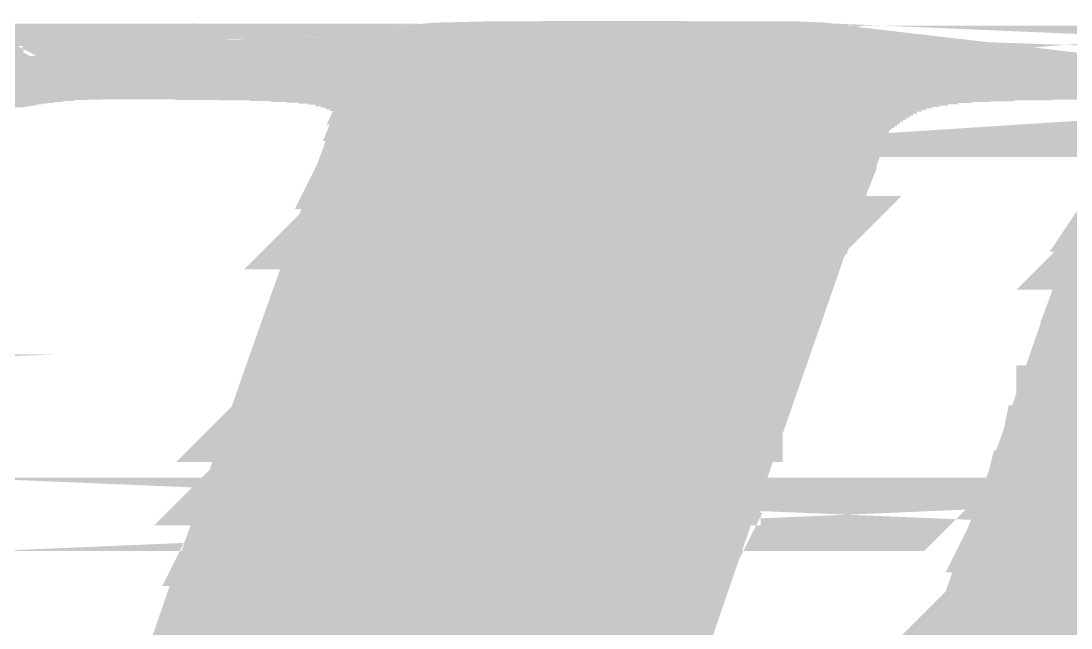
# Model space of a CAD drawing. Extents: x -22 to 239, y -29 to 162.
# Drawn here: x 195.181 to 196.616, y 32.689 to 33.518 of the extents above; entities that cross this region are included whole.
import ezdxf

# ---------------------------------------------------------------- set-up
doc = ezdxf.new("R2010")
doc.units = 0
doc.layers.add('2D_LINE_126', color=255, linetype='CONTINUOUS')

# ---------------------------------------------------------------- blocks, each defined once
blk = doc.blocks.new('SMOOTH_0$1')
at = {"const_width": 0.05}
blk.add_lwpolyline([(-0.025, 0, 1), (0.025, 0, 1)], format="xyb", close=True, dxfattribs=at)
blk = doc.blocks.new('DRAWING_129')
at = {"layer": '2D_LINE_126', "const_width": 0.1}
for points in [[(-1.520386, 1.2531566667), (-1.5386606667, 1.2011586667), (-1.5566873333, 1.1500353333), (-1.5736353333, 1.1018053333), (-1.5878833333, 1.0611166667), (-1.5945273333, 1.0418753333), (-1.609732, 0.9978813333), (-1.6291366667, 0.942848), (-1.650952, 0.881772), (-1.6736846667, 0.818878), (-1.6865646667, 0.7831746667), (-1.7013873333, 0.7415753333), (-1.7158, 0.7007293333), (-1.7273413333, 0.667558), (-1.737834, 0.637196)], [(-2.5084786667, 1.454022), (-2.5102086667, 1.451974), (-2.5117986667, 1.4498086667), (-2.5132373333, 1.44754), (-2.514532, 1.4451486667), (-2.523212, 1.4266326667), (-2.532406, 1.4042433333), (-2.5409246667, 1.3803533333), (-2.55081, 1.3510846667), (-2.5645806667, 1.311264), (-2.5795766667, 1.2684733333), (-2.5936053333, 1.2290333333), (-2.6354613333, 1.111874), (-2.6693606667, 1.0159386667), (-2.7043446667, 0.9155606667), (-2.7500846667, 0.7830386667), (-2.809406, 0.6108093333)], [(-2.1541246667, 0.59822), (-2.129082, 0.67019), (-2.108044, 0.7312713333), (-2.085948, 0.7955706667), (-2.0573266667, 0.87836), (-2.027292, 0.9649066667), (-2.0004573333, 1.0418753333), (-1.9762346667, 1.111304), (-1.95412, 1.1749766667), (-1.9356566667, 1.2283773333), (-1.928724, 1.248944), (-1.923262, 1.2649646667), (-1.9151006667, 1.2878193333), (-1.9059426667, 1.3128706667), (-1.897068, 1.33655), (-1.8883846667, 1.3598326667), (-1.879802, 1.383686), (-1.872434, 1.4049106667), (-1.8680233333, 1.4187266667), (-1.8673066667, 1.421546), (-1.866822, 1.4244106667), (-1.8665713333, 1.4273053333), (-1.8665553333, 1.43021), (-1.866776, 1.4331073333), (-1.86723, 1.4359766667), (-1.8679153333, 1.4388), (-1.8688273333, 1.441558), (-1.86996, 1.4442333333), (-1.871334, 1.4468566667), (-1.872702, 1.449018), (-1.8742406667, 1.4510613333), (-1.87594, 1.4529726667), (-1.8777886667, 1.4547406667), (-1.8797746667, 1.456352), (-1.8818846667, 1.457798), (-1.8841046667, 1.459068), (-1.8864206667, 1.4601533333), (-1.8888173333, 1.4610473333), (-1.891278, 1.4617446667), (-1.89383, 1.4622466667), (-1.925278, 1.4659186667), (-1.9570613333, 1.4672786667), (-2.1874733333, 1.4679593333), (-2.3734213333, 1.467604), (-2.4499746667, 1.4657966667), (-2.4924733333, 1.46231), (-2.49449, 1.4619846667), (-2.4964766667, 1.4615), (-2.498418, 1.4608593333), (-2.5003026667, 1.460066), (-2.5021186667, 1.459126), (-2.5038546667, 1.4580453333), (-2.5054986667, 1.45683), (-2.507042, 1.455488), (-2.5084786667, 1.454022)]]:
    blk.add_lwpolyline(points, dxfattribs=at)
for points in [[(-3.7108506667, 1.4615533333), (-3.7067586667, 1.4618933333), (-3.0913646667, 1.4618933333), (-3.0906933333, 1.4615533333)], [(-3.7067586667, 1.4618933333), (-3.700526, 1.462412), (-3.0925886667, 1.462412), (-3.0913646667, 1.4618933333)], [(-3.700526, 1.462412), (-3.6909313333, 1.46321), (-3.0949733333, 1.46321), (-3.0925886667, 1.462412)], [(-3.6909313333, 1.46321), (-3.683872, 1.4637966667), (-3.097416, 1.4637966667), (-3.0949733333, 1.46321)], [(-3.683872, 1.4637966667), (-3.679392, 1.4641693333), (-3.099902, 1.4641693333), (-3.097416, 1.4637966667)], [(-3.6775133333, 1.464326), (-3.6689733333, 1.465036), (-3.145646, 1.465036), (-3.102442, 1.464326)], [(-3.679392, 1.4641693333), (-3.6775133333, 1.464326), (-3.102442, 1.464326), (-3.099902, 1.4641693333)], [(-3.7127773333, 1.4612373333), (-3.7124293333, 1.461294), (-3.0901826667, 1.461294), (-3.0900866667, 1.4612373333)], [(-3.7124293333, 1.461294), (-3.7108506667, 1.4615533333), (-3.0906933333, 1.4615533333), (-3.0901826667, 1.461294)], [(-2.4447173333, 1.4651586667), (-2.3872126667, 1.4665166667), (-1.957078, 1.4665166667), (-1.9253386667, 1.4651586667)], [(-3.7146713333, 1.4607673333), (-3.7127773333, 1.4612373333), (-3.0900866667, 1.4612373333), (-3.0892973333, 1.4607673333)], [(-3.7165226667, 1.4601453333), (-3.7151193333, 1.4606166667), (-3.0890446667, 1.4606166667), (-3.0883633333, 1.4601453333)], [(-3.7151193333, 1.4606166667), (-3.7146713333, 1.4607673333), (-3.0892973333, 1.4607673333), (-3.0890446667, 1.4606166667)], [(-3.718316, 1.4593773333), (-3.7171733333, 1.4598666667), (-3.08796, 1.4598666667), (-3.0873553333, 1.4593773333)], [(-3.7171733333, 1.4598666667), (-3.7165226667, 1.4601453333), (-3.0883633333, 1.4601453333), (-3.08796, 1.4598666667)], [(-3.7200433333, 1.4584653333), (-3.719572, 1.458714), (-3.0865373333, 1.458714), (-3.086278, 1.4584653333)], [(-3.719572, 1.458714), (-3.718316, 1.4593773333), (-3.0873553333, 1.4593773333), (-3.0865373333, 1.458714)], [(-3.72164, 1.45745), (-3.7200433333, 1.4584653333), (-3.086278, 1.4584653333), (-3.0852193333, 1.45745)], [(-3.72169, 1.457418), (-3.72164, 1.45745), (-3.0852193333, 1.45745), (-3.0851913333, 1.457418)], [(-3.7232473333, 1.4562413333), (-3.72169, 1.457418), (-3.0851913333, 1.457418), (-3.0841533333, 1.4562413333)], [(-2.4923806667, 1.4615533333), (-2.4499346667, 1.465036), (-1.924284, 1.465036), (-1.8944626667, 1.4615533333)], [(-2.4927533333, 1.4614933333), (-2.4923806667, 1.4615533333), (-1.8944626667, 1.4615533333), (-1.893948, 1.4614933333)], [(-2.4943386667, 1.4612373333), (-2.4927533333, 1.4614933333), (-1.893948, 1.4614933333), (-1.8926466667, 1.4612373333)], [(-2.4952986667, 1.4610033333), (-2.4943386667, 1.4612373333), (-1.8926466667, 1.4612373333), (-1.891456, 1.4610033333)], [(-2.4962666667, 1.4607666667), (-2.4952986667, 1.4610033333), (-1.891456, 1.4610033333), (-1.8906213333, 1.4607666667)], [(-2.4981506667, 1.4601446667), (-2.4976113333, 1.4603226667), (-1.889054, 1.4603226667), (-1.8885773333, 1.4601446667)], [(-2.4976113333, 1.4603226667), (-2.4962666667, 1.4607666667), (-1.8906213333, 1.4607666667), (-1.889054, 1.4603226667)], [(-2.4499346667, 1.465036), (-2.4447173333, 1.4651586667), (-1.9253386667, 1.4651586667), (-1.924284, 1.465036)], [(-2.4999786667, 1.459376), (-2.499802, 1.45945), (-1.886716, 1.45945), (-1.8865573333, 1.459376)], [(-2.499802, 1.45945), (-2.4981506667, 1.4601446667), (-1.8885773333, 1.4601446667), (-1.886716, 1.45945)], [(-2.501742, 1.4584633333), (-2.4999786667, 1.459376), (-1.8865573333, 1.459376), (-1.8846106667, 1.4584633333)], [(-2.503426, 1.4574146667), (-2.501858, 1.4583906667), (-1.884456, 1.4583906667), (-1.8827486667, 1.4574146667)], [(-2.501858, 1.4583906667), (-2.501742, 1.4584633333), (-1.8846106667, 1.4584633333), (-1.884456, 1.4583906667)], [(-2.5050213333, 1.456236), (-2.5037813333, 1.457152), (-1.88229, 1.457152), (-1.8809526667, 1.456236)], [(-2.5037813333, 1.457152), (-2.503426, 1.4574146667), (-1.8827486667, 1.4574146667), (-1.88229, 1.457152)], [(-2.3872126667, 1.4665166667), (-2.3734133333, 1.466842), (-2.0673213333, 1.466842), (-1.957078, 1.4665166667)], [(-2.3734133333, 1.466842), (-2.1874713333, 1.4671973333), (-2.0673213333, 1.466842)], [(-3.7247046667, 1.454942), (-3.7245746667, 1.455058), (-3.083238, 1.455058), (-3.083162, 1.454942)], [(-3.7245746667, 1.455058), (-3.723426, 1.456082), (-3.0840126667, 1.456082), (-3.083238, 1.455058)], [(-3.723426, 1.456082), (-3.7232473333, 1.4562413333), (-3.0841533333, 1.4562413333), (-3.0840126667, 1.456082)], [(-3.726062, 1.4535186667), (-3.7256133333, 1.4539893333), (-3.0825373333, 1.4539893333), (-3.0822713333, 1.4535186667)], [(-3.7256133333, 1.4539893333), (-3.7247046667, 1.454942), (-3.083162, 1.454942), (-3.0825373333, 1.4539893333)], [(-3.727928, 1.451218), (-3.7275126667, 1.4517306667), (-3.081358, 1.4517306667), (-3.0811573333, 1.451218)], [(-3.7275126667, 1.4517306667), (-3.726582, 1.452878), (-3.0819093333, 1.452878), (-3.081358, 1.4517306667)], [(-3.726582, 1.452878), (-3.726062, 1.4535186667), (-3.0822713333, 1.4535186667), (-3.0819093333, 1.452878)], [(-3.7286886667, 1.450114), (-3.7281253333, 1.450932), (-3.0810453333, 1.450932), (-3.0808013333, 1.450114)], [(-3.7281253333, 1.450932), (-3.727928, 1.451218), (-3.0811573333, 1.451218), (-3.0810453333, 1.450932)], [(-2.5065193333, 1.4549326667), (-2.5055893333, 1.4557413333), (-1.8802306667, 1.4557413333), (-1.8792346667, 1.4549326667)], [(-2.5055893333, 1.4557413333), (-2.5050213333, 1.456236), (-1.8809526667, 1.456236), (-1.8802306667, 1.4557413333)], [(-2.5079153333, 1.4535086667), (-2.5072686667, 1.454168), (-1.8782926667, 1.454168), (-1.8776026667, 1.4535086667)], [(-2.5072686667, 1.454168), (-2.5065193333, 1.4549326667), (-1.8792346667, 1.4549326667), (-1.8782926667, 1.454168)], [(-2.50961, 1.4515026667), (-2.5088146667, 1.4524433333), (-1.8764886667, 1.4524433333), (-1.875652, 1.4515026667)], [(-2.5088146667, 1.4524433333), (-2.5079153333, 1.4535086667), (-1.8776026667, 1.4535086667), (-1.8764886667, 1.4524433333)], [(-2.5111693333, 1.4493786667), (-2.5102886667, 1.450578), (-1.8748306667, 1.450578), (-1.8739273333, 1.4493786667)], [(-2.5102886667, 1.450578), (-2.50961, 1.4515026667), (-1.875652, 1.4515026667), (-1.8748306667, 1.450578)], [(-2.51258, 1.447154), (-2.5116726667, 1.4485846667), (-1.8733293333, 1.4485846667), (-1.8724233333, 1.447154)], [(-2.5116726667, 1.4485846667), (-2.5111693333, 1.4493786667), (-1.8739273333, 1.4493786667), (-1.8733293333, 1.4485846667)], [(-2.5138513333, 1.444806), (-2.5129466667, 1.446476), (-1.871994, 1.446476), (-1.87112, 1.444806)], [(-2.5129466667, 1.446476), (-2.51258, 1.447154), (-1.8724233333, 1.447154), (-1.871994, 1.446476)], [(-2.5154993333, 1.44129), (-2.5142726667, 1.4439073333), (-1.8706493333, 1.4439073333), (-1.8695413333, 1.44129)], [(-2.5142726667, 1.4439073333), (-2.5138513333, 1.444806), (-1.87112, 1.444806), (-1.8706493333, 1.4439073333)], [(-3.74538, 1.4123126667), (-3.7364746667, 1.433688), (-3.0827153333, 1.433688), (-3.089836, 1.4123126667)], [(-3.7364746667, 1.433688), (-3.735056, 1.437092), (-3.081742, 1.437092), (-3.0827153333, 1.433688)], [(-2.5220386667, 1.42734), (-2.520706, 1.4301833333), (-1.867318, 1.4301833333), (-1.8673326667, 1.42734)], [(-2.520706, 1.4301833333), (-2.5193766667, 1.4330186667), (-1.8675333333, 1.4330186667), (-1.867318, 1.4301833333)], [(-2.5193766667, 1.4330186667), (-2.5180606667, 1.4358266667), (-1.867978, 1.4358266667), (-1.8675333333, 1.4330186667)], [(-2.5180606667, 1.4358266667), (-2.5167653333, 1.43859), (-1.8686486667, 1.43859), (-1.867978, 1.4358266667)], [(-2.5167653333, 1.43859), (-2.5154993333, 1.44129), (-1.8695413333, 1.44129), (-1.8686486667, 1.43859)], [(-2.5312086667, 1.4051533333), (-2.5255493333, 1.4189353333), (-1.8687566667, 1.4189353333), (-1.8731566667, 1.4051533333)], [(-2.5225146667, 1.426326), (-2.5220386667, 1.42734), (-1.8673326667, 1.42734), (-1.8674206667, 1.426326)], [(-2.5255493333, 1.4189353333), (-2.524412, 1.421704), (-1.8680526667, 1.421704), (-1.8687566667, 1.4189353333)], [(-2.524412, 1.421704), (-2.5232613333, 1.4245073333), (-1.8675786667, 1.4245073333), (-1.8680526667, 1.421704)], [(-2.5232613333, 1.4245073333), (-2.5225146667, 1.426326), (-1.8674206667, 1.426326), (-1.8675786667, 1.4245073333)], [(-2.538838, 1.383936), (-2.5316946667, 1.40397), (-1.8735673333, 1.40397), (-1.880522, 1.383936)], [(-2.5316946667, 1.40397), (-2.5312086667, 1.4051533333), (-1.8731566667, 1.4051533333), (-1.8735673333, 1.40397)], [(-2.546964, 1.3600906667), (-2.540204, 1.380104), (-1.8819006667, 1.380104), (-1.8891013333, 1.3600906667)], [(-2.540204, 1.380104), (-2.538838, 1.383936), (-1.880522, 1.383936), (-1.8819006667, 1.380104)], [(-0.792232, 1.382154), (-0.79148, 1.3822026667), (-0.0086826667, 1.3822026667), (-0.008746, 1.382154)], [(-0.7922646667, 1.3821513333), (-0.792232, 1.382154), (-0.008746, 1.382154), (-0.0087486667, 1.3821513333)], [(-0.79148, 1.3822026667), (-0.7914473333, 1.3822053333), (-0.00868, 1.3822053333), (-0.0086826667, 1.3822026667)], [(-1.4752726667, 1.3821686667), (-1.4752713333, 1.382172), (-0.7931166667, 1.382172), (-0.7930846667, 1.3821686667)], [(-1.4752713333, 1.382172), (-1.4752446667, 1.382252), (-0.793866, 1.382252), (-0.7931166667, 1.382172)], [(-1.4752446667, 1.382252), (-1.4752433333, 1.382256), (-0.7938986667, 1.382256), (-0.793866, 1.382252)], [(-1.4752733333, 1.382168), (-1.4752726667, 1.3821686667), (-0.7930846667, 1.3821686667), (-0.7930513333, 1.382168)], [(-2.550088, 1.3508406667), (-2.546964, 1.3600906667), (-1.8891013333, 1.3600906667), (-1.8925513333, 1.3508406667)], [(-2.554938, 1.3368166667), (-2.55009, 1.3508353333), (-1.8925533333, 1.3508353333), (-1.897782, 1.3368166667)], [(-2.55009, 1.3508353333), (-2.550088, 1.3508406667), (-1.8925513333, 1.3508406667), (-1.8925533333, 1.3508353333)], [(-2.5631266667, 1.313138), (-2.554938, 1.3368166667), (-1.897782, 1.3368166667), (-1.906656, 1.313138)], [(-2.5638606667, 1.3110146667), (-2.5631286667, 1.313132), (-1.906658, 1.313132), (-1.9074326667, 1.3110146667)], [(-2.5631286667, 1.313132), (-2.5631266667, 1.313138), (-1.906656, 1.313138), (-1.906658, 1.313132)], [(-2.563862, 1.311012), (-2.5638606667, 1.3110146667), (-1.9074326667, 1.3110146667), (-1.9074333333, 1.311012)], [(-2.571898, 1.2880806667), (-2.563862, 1.311012), (-1.9074333333, 1.311012), (-1.915816, 1.2880806667)], [(-2.5788573333, 1.2682213333), (-2.5719, 1.2880753333), (-1.915818, 1.2880753333), (-1.922908, 1.2682213333)], [(-2.5719, 1.2880753333), (-2.571898, 1.2880806667), (-1.915816, 1.2880806667), (-1.915818, 1.2880753333)], [(-2.5856273333, 1.24919), (-2.5799286667, 1.2652106667), (-1.9239833333, 1.2652106667), (-1.9294453333, 1.24919)], [(-2.5799286667, 1.2652106667), (-2.5799273333, 1.265214), (-1.923982, 1.265214), (-1.9239833333, 1.2652106667)], [(-2.5788586667, 1.268218), (-2.5788573333, 1.2682213333), (-1.922908, 1.2682213333), (-1.9229093333, 1.268218)], [(-2.5799273333, 1.265214), (-2.5799246667, 1.2652213333), (-1.9239793333, 1.2652213333), (-1.923982, 1.265214)], [(-2.5799246667, 1.2652213333), (-2.5788586667, 1.268218), (-1.9229093333, 1.268218), (-1.9239793333, 1.2652213333)], [(-1.519666, 1.252906), (-1.514356, 1.2681713333), (-0.1302306667, 1.2681713333), (-0.125022, 1.252906)], [(-1.5143473333, 1.268196), (-1.514338, 1.2682213333), (-0.130246, 1.2682213333), (-0.1302393333, 1.268196)], [(-1.514356, 1.2681713333), (-1.5143473333, 1.268196), (-0.1302393333, 1.268196), (-0.1302306667, 1.2681713333)], [(-1.514338, 1.2682213333), (-1.5138053333, 1.269752), (-0.1306533333, 1.269752), (-0.130246, 1.2682213333)], [(-2.5928873333, 1.228778), (-2.585628, 1.2491873333), (-1.929446, 1.2491873333), (-1.9363253333, 1.228778)], [(-2.585628, 1.2491873333), (-2.5856273333, 1.24919), (-1.9294453333, 1.24919), (-1.929446, 1.2491873333)], [(-1.5196673333, 1.252904), (-1.519666, 1.252906), (-0.125022, 1.252906), (-0.1250213333, 1.252904)], [(-1.5303686667, 1.2224533333), (-1.5196673333, 1.252904), (-0.1250213333, 1.252904), (-0.1146306667, 1.2224533333)], [(-2.592888, 1.2287773333), (-2.5928873333, 1.228778), (-1.9363253333, 1.228778), (-1.936326, 1.2287773333)], [(-2.6120193333, 1.175226), (-2.592944, 1.2286206667), (-1.9363786667, 1.2286206667), (-1.9548406667, 1.175226)], [(-2.592944, 1.2286206667), (-2.592888, 1.2287773333), (-1.936326, 1.2287773333), (-1.9363786667, 1.2286206667)], [(-1.5379413333, 1.200906), (-1.5303813333, 1.2224173333), (-0.1146173333, 1.2224173333), (-0.106038, 1.200906)], [(-1.5303753333, 1.222436), (-1.5303686667, 1.2224533333), (-0.1146306667, 1.2224533333), (-0.1146246667, 1.222436)], [(-1.5303813333, 1.2224173333), (-1.5303753333, 1.222436), (-0.1146246667, 1.222436), (-0.1146173333, 1.2224173333)], [(-1.537942, 1.2009053333), (-1.5379413333, 1.200906), (-0.106038, 1.200906), (-0.1060373333, 1.2009053333)], [(-1.5539466667, 1.1555166667), (-1.537942, 1.2009053333), (-0.1060373333, 1.2009053333), (-0.0879346667, 1.1555166667)], [(-2.6347433333, 1.111618), (-2.6120193333, 1.175226), (-1.9548406667, 1.175226), (-1.976932, 1.111618)], [(-1.5559686667, 1.149782), (-1.5539546667, 1.1554946667), (-0.0879253333, 1.1554946667), (-0.0854333333, 1.149782)], [(-1.5539546667, 1.1554946667), (-1.5539506667, 1.1555053333), (-0.08793, 1.1555053333), (-0.0879253333, 1.1554946667)], [(-1.5539506667, 1.1555053333), (-1.5539466667, 1.1555166667), (-0.0879346667, 1.1555166667), (-0.08793, 1.1555053333)], [(-1.572916, 1.1015533333), (-1.5559686667, 1.149782), (-0.0854333333, 1.149782), (-0.0643986667, 1.1015533333)], [(-2.6592993333, 1.042126), (-2.634766, 1.111554), (-1.9769546667, 1.111554), (-2.0011773333, 1.042126)], [(-2.634766, 1.111554), (-2.6347433333, 1.111618), (-1.976932, 1.111618), (-1.9769546667, 1.111554)], [(-1.587164, 1.0608646667), (-1.572916, 1.1015533333), (-0.0643986667, 1.1015533333), (-0.046652, 1.0608646667)], [(-1.591076, 1.0495346667), (-1.587164, 1.0608646667), (-0.046652, 1.0608646667), (-0.04171, 1.0495346667)], [(-2.6686413333, 1.015688), (-2.6592993333, 1.042126), (-2.0011773333, 1.042126), (-2.0103946667, 1.015688)], [(-1.609012, 0.9976326667), (-1.5938066667, 1.0416266667), (-0.0382726667, 1.0416266667), (-0.0191493333, 0.9976326667)], [(-1.5938066667, 1.0416266667), (-1.591076, 1.0495346667), (-0.04171, 1.0495346667), (-0.0382726667, 1.0416266667)], [(-5.4725266667, 1.0124046667), (-5.4724933333, 1.012406), (-4.8392913333, 1.012406), (-4.8392913333, 1.0124046667)], [(-2.686252, 0.9651573333), (-2.6686413333, 1.015688), (-2.0103946667, 1.015688), (-2.0280113333, 0.9651573333)], [(-1.6149813333, 0.9807026667), (-1.6090133333, 0.997628), (-0.0191473333, 0.997628), (-0.01179, 0.9807026667)], [(-1.6090133333, 0.9976286667), (-1.609012, 0.9976326667), (-0.0191493333, 0.9976326667), (-0.0191473333, 0.9976286667)], [(-1.6090133333, 0.997628), (-1.6090133333, 0.9976286667), (-0.0191473333, 0.9976286667), (-0.0191473333, 0.997628)], [(-1.628418, 0.9425946667), (-1.6149813333, 0.9807026667), (-0.01179, 0.9807026667), (0.004386, 0.9425946667)], [(-2.6862526667, 0.9651566667), (-2.686252, 0.9651573333), (-2.0280113333, 0.9651573333), (-2.0280113333, 0.9651566667)], [(-2.7036253333, 0.91531), (-2.6862526667, 0.9651566667), (-2.0280113333, 0.9651566667), (-2.0453106667, 0.91531)], [(-1.6502346667, 0.881516), (-1.6284186667, 0.9425913333), (0.0043873333, 0.9425913333), (0.0303126667, 0.881516)], [(-1.6284186667, 0.9425913333), (-1.628418, 0.9425946667), (0.004386, 0.9425946667), (0.0043873333, 0.9425913333)], [(-2.716292, 0.87861), (-2.7036253333, 0.91531), (-2.0453106667, 0.91531), (-2.0580466667, 0.87861)], [(-2.7162926667, 0.8786093333), (-2.716292, 0.87861), (-2.0580466667, 0.87861), (-2.0580466667, 0.8786093333)], [(-2.7448673333, 0.79582), (-2.7162926667, 0.8786093333), (-2.0580466667, 0.8786093333), (-2.086668, 0.79582)], [(-1.663824, 0.843918), (-1.6502353333, 0.8815133333), (0.030314, 0.8815133333), (0.0462726667, 0.843918)], [(-1.6502353333, 0.8815133333), (-1.6502346667, 0.881516), (0.0303126667, 0.881516), (0.030314, 0.8815133333)], [(-0.6986326667, 0.843778), (-0.6986646667, 0.8437793333), (0.0463306667, 0.8437793333), (0.046332, 0.843778)], [(-1.663824, 0.8439166667), (-1.663824, 0.843918), (-0.7009546667, 0.843918), (-0.700986, 0.8439166667)], [(-0.6986646667, 0.8437793333), (-0.7009226667, 0.843916), (0.0462733333, 0.843916), (0.0463306667, 0.8437793333)], [(-0.7009226667, 0.843916), (-0.7009546667, 0.843918), (0.0462726667, 0.843918), (0.0462733333, 0.843916)], [(-1.6638433333, 0.8438646667), (-1.6638426667, 0.8438653333), (-0.7032473333, 0.8438653333), (-0.7032786667, 0.8438646667)], [(-1.6697333333, 0.827568), (-1.665388, 0.8395906667), (-0.7164353333, 0.8395906667), (-0.734498, 0.827568)], [(-1.665388, 0.8395906667), (-1.6653826667, 0.8396046667), (-0.7164146667, 0.8396046667), (-0.7164353333, 0.8395906667)], [(-1.663932, 0.8436186667), (-1.6639306667, 0.843622), (-0.70556, 0.843622), (-0.7055913333, 0.8436186667)], [(-1.6649706667, 0.8407453333), (-1.6649646667, 0.8407613333), (-0.7144006667, 0.8407613333), (-0.714428, 0.8407453333)], [(-1.664316, 0.8425566667), (-1.6643126667, 0.8425653333), (-0.710084, 0.8425653333), (-0.7101146667, 0.8425566667)], [(-1.6653786667, 0.8396166667), (-1.6649706667, 0.8407453333), (-0.714428, 0.8407453333), (-0.7163926667, 0.8396166667)], [(-1.66432, 0.842546), (-1.664316, 0.8425566667), (-0.7101146667, 0.8425566667), (-0.7101446667, 0.842546)], [(-1.66409, 0.843182), (-1.664088, 0.8431873333), (-0.707844, 0.8431873333), (-0.7078753333, 0.843182)], [(-1.66496, 0.8407746667), (-1.6646126667, 0.8417346667), (-0.7123233333, 0.8417346667), (-0.714372, 0.8407746667)], [(-1.664604, 0.8417593333), (-1.66432, 0.842546), (-0.7101446667, 0.842546), (-0.7122653333, 0.8417593333)], [(-1.6643126667, 0.8425653333), (-1.6640926667, 0.8431733333), (-0.7079053333, 0.8431733333), (-0.710084, 0.8425653333)], [(-1.6649646667, 0.8407613333), (-1.66496, 0.8407746667), (-0.714372, 0.8407746667), (-0.7144006667, 0.8407613333)], [(-1.664088, 0.8431873333), (-1.663934, 0.8436126667), (-0.705622, 0.8436126667), (-0.707844, 0.8431873333)], [(-1.664608, 0.841748), (-1.664604, 0.8417593333), (-0.7122653333, 0.8417593333), (-0.7122953333, 0.841748)], [(-1.6638426667, 0.8438653333), (-1.663824, 0.8439166667), (-0.700986, 0.8439166667), (-0.7032473333, 0.8438653333)], [(-1.6639306667, 0.843622), (-1.663844, 0.8438613333), (-0.7033106667, 0.8438613333), (-0.70556, 0.843622)], [(-1.6646126667, 0.8417346667), (-1.664608, 0.841748), (-0.7122953333, 0.841748), (-0.7123233333, 0.8417346667)], [(-1.6653826667, 0.8396046667), (-1.6653786667, 0.8396166667), (-0.7163926667, 0.8396166667), (-0.7164146667, 0.8396046667)], [(-1.663934, 0.8436126667), (-1.663932, 0.8436186667), (-0.7055913333, 0.8436186667), (-0.705622, 0.8436126667)], [(-1.6640926667, 0.8431733333), (-1.66409, 0.843182), (-0.7078753333, 0.843182), (-0.7079053333, 0.8431733333)], [(-1.663844, 0.8438613333), (-1.6638433333, 0.8438646667), (-0.7032786667, 0.8438646667), (-0.7033106667, 0.8438613333)], [(-1.672968, 0.8186186667), (-1.6697413333, 0.8275466667), (-0.734528, 0.8275466667), (-0.74662, 0.8186186667)], [(-1.6697413333, 0.8275466667), (-1.6697373333, 0.8275573333), (-0.7345133333, 0.8275573333), (-0.734528, 0.8275466667)], [(-1.6697373333, 0.8275573333), (-1.6697333333, 0.827568), (-0.734498, 0.827568), (-0.7345133333, 0.8275573333)], [(-1.6744293333, 0.8145686667), (-1.6744273333, 0.8145726667), (-0.7520993333, 0.8145726667), (-0.7521053333, 0.8145686667)], [(-1.6810366667, 0.7962533333), (-1.6744293333, 0.8145686667), (-0.7521053333, 0.8145686667), (-0.775804, 0.7962533333)], [(-1.6744253333, 0.8145786667), (-1.672968, 0.8186186667), (-0.74662, 0.8186186667), (-0.752092, 0.8145786667)], [(-1.6744273333, 0.8145726667), (-1.6744253333, 0.8145786667), (-0.752092, 0.8145786667), (-0.7520993333, 0.8145726667)], [(-2.767024, 0.7315193333), (-2.7493646667, 0.78279), (-2.091146, 0.78279), (-2.1087646667, 0.7315193333)], [(-2.744868, 0.7958186667), (-2.7448673333, 0.79582), (-2.086668, 0.79582), (-2.0866686667, 0.7958186667)], [(-2.7493646667, 0.78279), (-2.744868, 0.7958186667), (-2.0866686667, 0.7958186667), (-2.091146, 0.78279)], [(-1.6906033333, 0.7695686667), (-1.685848, 0.782916), (-0.7931786667, 0.782916), (-0.810566, 0.7695686667)], [(-1.685848, 0.782916), (-1.6810366667, 0.7962533333), (-0.775804, 0.7962533333), (-0.7931786667, 0.782916)], [(-1.7006693333, 0.7413193333), (-1.6906033333, 0.7695686667), (-0.810566, 0.7695686667), (-0.8474926667, 0.7413193333)], [(-1.7110413333, 0.7119253333), (-1.701106, 0.7400813333), (-0.8491113333, 0.7400813333), (-0.8860486667, 0.7119253333)], [(-1.701106, 0.7400813333), (-1.7006693333, 0.7413193333), (-0.8474926667, 0.7413193333), (-0.8491113333, 0.7400813333)], [(-2.788062, 0.670438), (-2.767024, 0.7315193333), (-2.1087646667, 0.7315193333), (-2.1298026667, 0.670438)], [(-1.711042, 0.7119246667), (-1.7110413333, 0.7119253333), (-0.8860486667, 0.7119253333), (-0.88605, 0.7119246667)], [(-1.715082, 0.7004753333), (-1.711042, 0.7119246667), (-0.88605, 0.7119246667), (-0.9010233333, 0.7004753333)], [(-1.726622, 0.667308), (-1.715082, 0.7004753333), (-0.9010233333, 0.7004753333), (-0.9444026667, 0.667308)], [(-2.8086853333, 0.6105606667), (-2.788062, 0.670438), (-2.1298026667, 0.670438), (-2.1506373333, 0.6105606667)], [(-1.7371133333, 0.6369473333), (-1.726622, 0.667308), (-0.9444026667, 0.667308), (-0.98411, 0.6369473333)]]:
    blk.add_lwpolyline(points, close=True, dxfattribs=at)
at = {"layer": '2D_LINE_126'}
for p in [(-2.5037813333, 1.457152), (-2.5037813333, 1.457152), (-2.503426, 1.4574146667), (-2.503426, 1.4574146667), (-2.501858, 1.4583906667), (-2.501858, 1.4583906667), (-2.501742, 1.4584633333), (-2.501742, 1.4584633333), (-2.4999786667, 1.459376), (-2.4999786667, 1.459376), (-2.499802, 1.45945), (-2.499802, 1.45945), (-2.4981506667, 1.4601446667), (-2.4981506667, 1.4601446667), (-2.4976113333, 1.4603226667), (-2.4976113333, 1.4603226667), (-2.4962666667, 1.4607666667), (-2.4962666667, 1.4607666667), (-2.4952986667, 1.4610033333), (-2.4952986667, 1.4610033333), (-2.4943386667, 1.4612373333), (-2.4943386667, 1.4612373333), (-2.4927533333, 1.4614933333), (-2.4927533333, 1.4614933333), (-2.4923806667, 1.4615533333), (-2.4923806667, 1.4615533333), (-2.4499346667, 1.465036), (-2.4499346667, 1.465036), (-2.4447173333, 1.4651586667), (-2.4447173333, 1.4651586667), (-2.3872126667, 1.4665166667), (-2.3872126667, 1.4665166667), (-2.3734133333, 1.466842), (-2.3734133333, 1.466842), (-2.1874713333, 1.4671973333), (-2.0673213333, 1.466842), (-1.957078, 1.4665166667), (-1.9253386667, 1.4651586667), (-1.9253386667, 1.4651586667), (-1.924284, 1.465036), (-1.924284, 1.465036), (-1.8944626667, 1.4615533333), (-1.8944626667, 1.4615533333), (-1.893948, 1.4614933333), (-1.893948, 1.4614933333), (-1.8926466667, 1.4612373333), (-1.8926466667, 1.4612373333), (-1.891456, 1.4610033333), (-1.891456, 1.4610033333), (-1.8906213333, 1.4607666667), (-1.8906213333, 1.4607666667), (-1.889054, 1.4603226667), (-1.889054, 1.4603226667), (-1.8885773333, 1.4601446667), (-1.8885773333, 1.4601446667), (-1.886716, 1.45945), (-1.886716, 1.45945), (-1.8865573333, 1.459376), (-1.8865573333, 1.459376), (-1.8846106667, 1.4584633333), (-1.8846106667, 1.4584633333), (-1.884456, 1.4583906667), (-1.884456, 1.4583906667), (-1.8827486667, 1.4574146667), (-1.8827486667, 1.4574146667), (-1.88229, 1.457152), (-1.88229, 1.457152), (-2.514532, 1.4451486667), (-2.5142726667, 1.4439073333), (-2.5142726667, 1.4439073333), (-2.5138513333, 1.444806), (-2.5138513333, 1.444806), (-2.5132373333, 1.44754), (-2.5129466667, 1.446476), (-2.5129466667, 1.446476), (-2.51258, 1.447154), (-2.51258, 1.447154), (-2.5117986667, 1.4498086667), (-2.5116726667, 1.4485846667), (-2.5116726667, 1.4485846667), (-2.5111693333, 1.4493786667), (-2.5111693333, 1.4493786667), (-2.5102886667, 1.450578), (-2.5102886667, 1.450578), (-2.5102086667, 1.451974), (-2.50961, 1.4515026667), (-2.50961, 1.4515026667), (-2.5088146667, 1.4524433333), (-2.5088146667, 1.4524433333), (-2.5084786667, 1.454022), (-2.5079153333, 1.4535086667), (-2.5079153333, 1.4535086667), (-2.5072686667, 1.454168), (-2.5072686667, 1.454168), (-2.5065193333, 1.4549326667), (-2.5065193333, 1.4549326667), (-2.5055893333, 1.4557413333), (-2.5055893333, 1.4557413333), (-2.5050213333, 1.456236), (-2.5050213333, 1.456236), (-1.8809526667, 1.456236), (-1.8809526667, 1.456236), (-1.8802306667, 1.4557413333), (-1.8802306667, 1.4557413333), (-1.8792346667, 1.4549326667), (-1.8792346667, 1.4549326667), (-1.8782926667, 1.454168), (-1.8782926667, 1.454168), (-1.8776026667, 1.4535086667), (-1.8776026667, 1.4535086667), (-1.8764886667, 1.4524433333), (-1.8764886667, 1.4524433333), (-1.875652, 1.4515026667), (-1.875652, 1.4515026667), (-1.8748306667, 1.450578), (-1.8748306667, 1.450578), (-1.8739273333, 1.4493786667), (-1.8739273333, 1.4493786667), (-1.8733293333, 1.4485846667), (-1.8733293333, 1.4485846667), (-1.8724233333, 1.447154), (-1.8724233333, 1.447154), (-1.871994, 1.446476), (-1.871994, 1.446476), (-1.87112, 1.444806), (-1.87112, 1.444806), (-1.8706493333, 1.4439073333), (-1.8706493333, 1.4439073333), (-2.520706, 1.4301833333), (-2.520706, 1.4301833333), (-2.5193766667, 1.4330186667), (-2.5193766667, 1.4330186667), (-2.5180606667, 1.4358266667), (-2.5180606667, 1.4358266667), (-2.5167653333, 1.43859), (-2.5167653333, 1.43859), (-2.5154993333, 1.44129), (-2.5154993333, 1.44129), (-1.8695413333, 1.44129), (-1.8695413333, 1.44129), (-1.8686486667, 1.43859), (-1.8686486667, 1.43859), (-1.867978, 1.4358266667), (-1.867978, 1.4358266667), (-1.8675333333, 1.4330186667), (-1.8675333333, 1.4330186667), (-1.867318, 1.4301833333), (-1.867318, 1.4301833333), (-2.5255493333, 1.4189353333), (-2.5255493333, 1.4189353333), (-2.524412, 1.421704), (-2.524412, 1.421704), (-2.5232613333, 1.4245073333), (-2.5232613333, 1.4245073333), (-2.523212, 1.4266326667), (-2.5225146667, 1.426326), (-2.5225146667, 1.426326), (-2.5220386667, 1.42734), (-2.5220386667, 1.42734), (-1.8687566667, 1.4189353333), (-1.8687566667, 1.4189353333), (-1.8680526667, 1.421704), (-1.8680526667, 1.421704), (-1.8675786667, 1.4245073333), (-1.8675786667, 1.4245073333), (-1.8674206667, 1.426326), (-1.8674206667, 1.426326), (-1.8673326667, 1.42734), (-1.8673326667, 1.42734), (-2.532406, 1.4042433333), (-2.5316946667, 1.40397), (-2.5316946667, 1.40397), (-2.5312086667, 1.4051533333), (-2.5312086667, 1.4051533333), (-1.8735673333, 1.40397), (-1.8735673333, 1.40397), (-1.8731566667, 1.4051533333), (-1.8731566667, 1.4051533333), (-2.5409246667, 1.3803533333), (-2.540204, 1.380104), (-2.540204, 1.380104), (-2.538838, 1.383936), (-2.538838, 1.383936), (-1.8819006667, 1.380104), (-1.8819006667, 1.380104), (-1.880522, 1.383936), (-1.880522, 1.383936), (-2.546964, 1.3600906667), (-2.546964, 1.3600906667), (-1.8891013333, 1.3600906667), (-1.8891013333, 1.3600906667), (-2.55009, 1.3508353333), (-2.55009, 1.3508353333), (-2.550088, 1.3508406667), (-2.550088, 1.3508406667), (-1.8925533333, 1.3508353333), (-1.8925533333, 1.3508353333), (-1.8925513333, 1.3508406667), (-1.8925513333, 1.3508406667), (-2.554938, 1.3368166667), (-2.554938, 1.3368166667), (-1.897782, 1.3368166667), (-1.897782, 1.3368166667), (-2.5631286667, 1.313132), (-2.5631286667, 1.313132), (-2.5631266667, 1.313138), (-2.5631266667, 1.313138), (-1.906658, 1.313132), (-1.906658, 1.313132), (-1.906656, 1.313138), (-1.906656, 1.313138), (-2.563862, 1.311012), (-2.563862, 1.311012), (-2.5638606667, 1.3110146667), (-2.5638606667, 1.3110146667), (-1.9074333333, 1.311012), (-1.9074333333, 1.311012), (-1.9074326667, 1.3110146667), (-1.9074326667, 1.3110146667), (-2.5719, 1.2880753333), (-2.5719, 1.2880753333), (-2.571898, 1.2880806667), (-2.571898, 1.2880806667), (-1.915818, 1.2880753333), (-1.915818, 1.2880753333), (-1.915816, 1.2880806667), (-1.915816, 1.2880806667), (-2.5799286667, 1.2652106667), (-2.5799286667, 1.2652106667), (-2.5799273333, 1.265214), (-2.5799273333, 1.265214), (-2.5799246667, 1.2652213333), (-2.5799246667, 1.2652213333), (-2.5788586667, 1.268218), (-2.5788586667, 1.268218), (-2.5788573333, 1.2682213333), (-2.5788573333, 1.2682213333), (-1.9239833333, 1.2652106667), (-1.9239833333, 1.2652106667), (-1.923982, 1.265214), (-1.923982, 1.265214), (-1.9239793333, 1.2652213333), (-1.9239793333, 1.2652213333), (-1.9229093333, 1.268218), (-1.9229093333, 1.268218), (-1.922908, 1.2682213333), (-1.922908, 1.2682213333), (-2.585628, 1.2491873333), (-2.585628, 1.2491873333), (-2.5856273333, 1.24919), (-2.5856273333, 1.24919), (-1.929446, 1.2491873333), (-1.929446, 1.2491873333), (-1.9294453333, 1.24919), (-1.9294453333, 1.24919), (-2.592944, 1.2286206667), (-2.592944, 1.2286206667), (-2.592888, 1.2287773333), (-2.592888, 1.2287773333), (-2.5928873333, 1.228778), (-2.5928873333, 1.228778), (-1.9363786667, 1.2286206667), (-1.9363786667, 1.2286206667), (-1.936326, 1.2287773333), (-1.936326, 1.2287773333), (-1.9363253333, 1.228778), (-1.9363253333, 1.228778), (-1.537942, 1.2009053333), (-1.537942, 1.2009053333), (-1.5379413333, 1.200906), (-1.5379413333, 1.200906), (-2.6120193333, 1.175226), (-2.6120193333, 1.175226), (-1.9548406667, 1.175226), (-1.9548406667, 1.175226), (-1.5539546667, 1.1554946667), (-1.5539546667, 1.1554946667), (-1.5539506667, 1.1555053333), (-1.5539506667, 1.1555053333), (-1.5539466667, 1.1555166667), (-1.5539466667, 1.1555166667), (-1.5559686667, 1.149782), (-1.5559686667, 1.149782), (-2.634766, 1.111554), (-2.634766, 1.111554), (-2.6347433333, 1.111618), (-2.6347433333, 1.111618), (-1.9769546667, 1.111554), (-1.9769546667, 1.111554), (-1.976932, 1.111618), (-1.976932, 1.111618), (-1.572916, 1.1015533333), (-1.572916, 1.1015533333), (-1.587164, 1.0608646667), (-1.587164, 1.0608646667), (-2.6592993333, 1.042126), (-2.6592993333, 1.042126), (-2.0011773333, 1.042126), (-2.0011773333, 1.042126), (-1.5938066667, 1.0416266667), (-1.5938066667, 1.0416266667), (-1.591076, 1.0495346667), (-1.591076, 1.0495346667), (-2.6686413333, 1.015688), (-2.6686413333, 1.015688), (-2.0103946667, 1.015688), (-2.0103946667, 1.015688), (-1.6090133333, 0.9976286667), (-1.6090133333, 0.9976286667), (-1.6090133333, 0.997628), (-1.6090133333, 0.997628), (-1.609012, 0.9976326667), (-1.609012, 0.9976326667), (-1.6149813333, 0.9807026667), (-1.6149813333, 0.9807026667), (-2.6862526667, 0.9651566667), (-2.6862526667, 0.9651566667), (-2.686252, 0.9651573333), (-2.686252, 0.9651573333), (-2.0280113333, 0.9651573333), (-2.0280113333, 0.9651573333), (-2.0280113333, 0.9651566667), (-2.0280113333, 0.9651566667), (-1.6284186667, 0.9425913333), (-1.6284186667, 0.9425913333), (-1.628418, 0.9425946667), (-1.628418, 0.9425946667), (-2.7036253333, 0.91531), (-2.7036253333, 0.91531), (-2.0453106667, 0.91531), (-2.0453106667, 0.91531), (-2.7162926667, 0.8786093333), (-2.7162926667, 0.8786093333), (-2.716292, 0.87861), (-2.716292, 0.87861), (-2.0580466667, 0.87861), (-2.0580466667, 0.87861), (-2.0580466667, 0.8786093333), (-2.0580466667, 0.8786093333), (-1.6502353333, 0.8815133333), (-1.6502353333, 0.8815133333), (-1.6502346667, 0.881516), (-1.6502346667, 0.881516), (-1.665388, 0.8395906667), (-1.665388, 0.8395906667), (-1.6653826667, 0.8396046667), (-1.6653826667, 0.8396046667), (-1.6653786667, 0.8396166667), (-1.6653786667, 0.8396166667), (-1.6649706667, 0.8407453333), (-1.6649706667, 0.8407453333), (-1.6649646667, 0.8407613333), (-1.6649646667, 0.8407613333), (-1.66496, 0.8407746667), (-1.66496, 0.8407746667), (-1.6646126667, 0.8417346667), (-1.6646126667, 0.8417346667), (-1.664608, 0.841748), (-1.664608, 0.841748), (-1.664604, 0.8417593333), (-1.664604, 0.8417593333), (-1.66432, 0.842546), (-1.66432, 0.842546), (-1.664316, 0.8425566667), (-1.664316, 0.8425566667), (-1.6643126667, 0.8425653333), (-1.6643126667, 0.8425653333), (-1.6640926667, 0.8431733333), (-1.6640926667, 0.8431733333), (-1.66409, 0.843182), (-1.66409, 0.843182), (-1.664088, 0.8431873333), (-1.664088, 0.8431873333), (-1.663934, 0.8436126667), (-1.663934, 0.8436126667), (-1.663932, 0.8436186667), (-1.663932, 0.8436186667), (-1.6639306667, 0.843622), (-1.6639306667, 0.843622), (-1.663844, 0.8438613333), (-1.663844, 0.8438613333), (-1.6638433333, 0.8438646667), (-1.6638433333, 0.8438646667), (-1.6638426667, 0.8438653333), (-1.6638426667, 0.8438653333), (-1.663824, 0.843918), (-1.663824, 0.843918), (-1.663824, 0.8439166667), (-1.663824, 0.8439166667), (-1.6697413333, 0.8275466667), (-1.6697413333, 0.8275466667), (-1.6697373333, 0.8275573333), (-1.6697373333, 0.8275573333), (-1.6697333333, 0.827568), (-1.6697333333, 0.827568), (-1.6744293333, 0.8145686667), (-1.6744293333, 0.8145686667), (-1.6744273333, 0.8145726667), (-1.6744273333, 0.8145726667), (-1.6744253333, 0.8145786667), (-1.6744253333, 0.8145786667), (-1.672968, 0.8186186667), (-1.672968, 0.8186186667), (-2.7493646667, 0.78279), (-2.7493646667, 0.78279), (-2.744868, 0.7958186667), (-2.744868, 0.7958186667), (-2.7448673333, 0.79582), (-2.7448673333, 0.79582), (-2.091146, 0.78279), (-2.091146, 0.78279), (-2.0866686667, 0.7958186667), (-2.0866686667, 0.7958186667), (-2.086668, 0.79582), (-2.086668, 0.79582), (-1.685848, 0.782916), (-1.685848, 0.782916), (-1.6810366667, 0.7962533333), (-1.6810366667, 0.7962533333), (-1.6906033333, 0.7695686667), (-1.6906033333, 0.7695686667), (-1.701106, 0.7400813333), (-1.701106, 0.7400813333), (-1.7006693333, 0.7413193333), (-1.7006693333, 0.7413193333), (-2.767024, 0.7315193333), (-2.767024, 0.7315193333), (-2.1087646667, 0.7315193333), (-2.1087646667, 0.7315193333), (-1.711042, 0.7119246667), (-1.711042, 0.7119246667), (-1.7110413333, 0.7119253333), (-1.7110413333, 0.7119253333), (-1.715082, 0.7004753333), (-1.715082, 0.7004753333), (-2.788062, 0.670438), (-2.788062, 0.670438), (-2.1298026667, 0.670438), (-2.1298026667, 0.670438), (-1.726622, 0.667308), (-1.726622, 0.667308)]:
    blk.add_blockref('SMOOTH_0$1', p, dxfattribs=at)

msp = doc.modelspace()

# ---------------------------------------------------------------- block references
msp.add_blockref('DRAWING_129', (198.2, 32))

doc.saveas('drawing.dxf')
